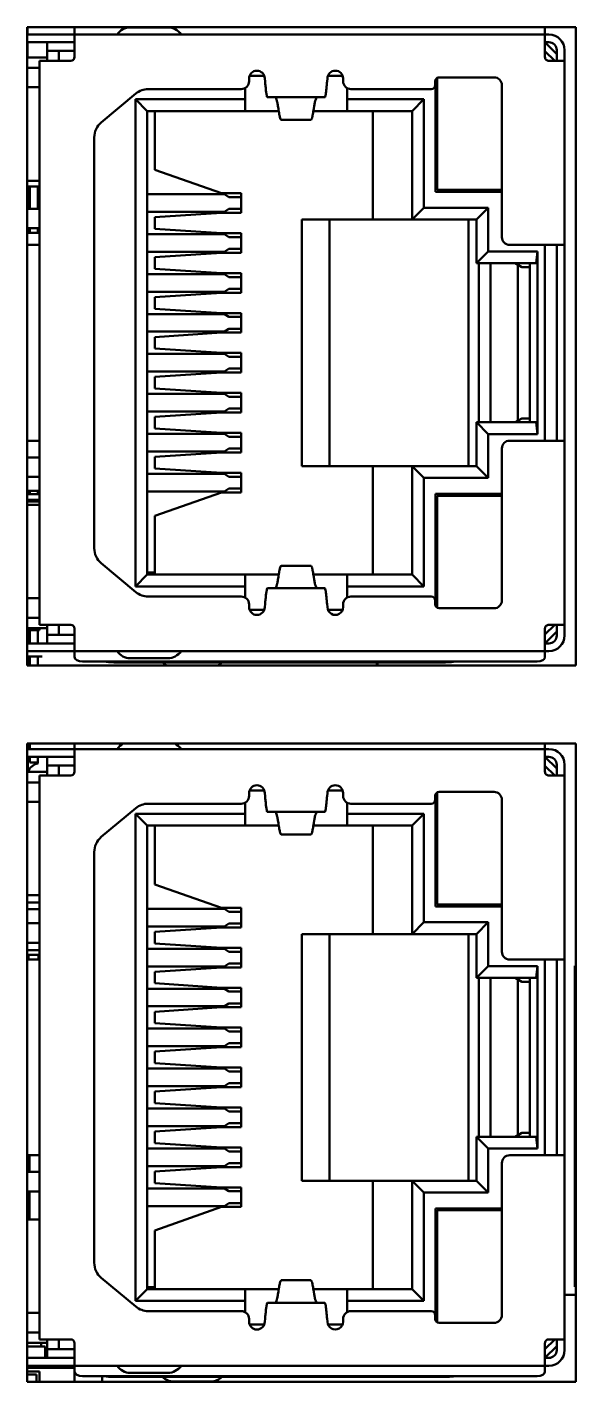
# Model space of a CAD drawing. Header units: millimetres. Extents: x 3412 to 5643, y 891 to 1933.
# Drawn here: x 3686.94 to 3700.94, y 1460.47 to 1495.07 of the extents above; entities that cross this region are included whole.
import ezdxf

# ---------------------------------------------------------------- set-up
doc = ezdxf.new("R2010")
doc.units = ezdxf.units.MM
doc.header["$LTSCALE"] = 1.8
doc.layers.add('외형선(ISO)', color=7, linetype='Continuous', lineweight=50)

msp = doc.modelspace()

# ---------------------------------------------------------------- linework, layer by layer
at = {"layer": '외형선(ISO)'}
for p, q in [((3686.937, 1495.07), (3700.937, 1495.07)), ((3686.937, 1478.77), (3686.937, 1495.07)), ((3686.949, 1494.882), (3686.949, 1495.07)), ((3700.937, 1495.07), (3700.937, 1478.77)), ((3686.937, 1494.882), (3687.849, 1494.882)), ((3688.149, 1494.882), (3687.849, 1494.882)), ((3688.149, 1495.03), (3688.149, 1494.918)), ((3688.149, 1494.918), (3688.149, 1494.882)), ((3688.149, 1494.482), (3688.149, 1494.882)), ((3688.149, 1494.882), (3700.149, 1494.882)), ((3689.568, 1495.062), (3690.528, 1495.062)), ((3700.149, 1494.918), (3700.149, 1495.03)), ((3700.149, 1494.882), (3700.149, 1494.918)), ((3700.249, 1494.882), (3700.149, 1494.882)), ((3700.149, 1494.882), (3700.149, 1494.482)), ((3687.449, 1494.682), (3686.937, 1494.682)), ((3686.949, 1494.297), (3686.949, 1494.682)), ((3687.449, 1494.682), (3687.449, 1494.462)), ((3687.449, 1494.682), (3688.149, 1494.682)), ((3687.749, 1494.462), (3687.449, 1494.462)), ((3687.449, 1494.207), (3687.449, 1494.462)), ((3687.749, 1494.462), (3688.149, 1494.462)), ((3687.749, 1494.462), (3687.749, 1494.207)), ((3688.149, 1494.307), (3688.149, 1494.482)), ((3700.149, 1494.682), (3700.249, 1494.682)), ((3700.449, 1494.382), (3700.149, 1494.682)), ((3700.149, 1494.307), (3700.149, 1494.482)), ((3700.149, 1494.457), (3700.399, 1494.207)), ((3700.449, 1494.482), (3700.449, 1494.307)), ((3700.649, 1494.307), (3700.649, 1494.482)), ((3686.937, 1494.297), (3687.449, 1494.297)), ((3686.937, 1494.032), (3687.249, 1494.032)), ((3687.649, 1494.207), (3687.249, 1494.207)), ((3687.249, 1479.807), (3687.249, 1494.207)), ((3687.649, 1494.207), (3688.049, 1494.207)), ((3700.649, 1494.207), (3700.249, 1494.207)), ((3700.449, 1494.307), (3700.449, 1494.207)), ((3700.649, 1494.207), (3700.649, 1494.307)), ((3700.649, 1494.207), (3700.649, 1489.507)), ((3692.599, 1493.687), (3692.599, 1493.757)), ((3692.986, 1493.827), (3692.611, 1493.827)), ((3693.008, 1493.677), (3692.999, 1493.757)), ((3694.599, 1493.757), (3694.589, 1493.677)), ((3694.986, 1493.827), (3694.611, 1493.827)), ((3694.999, 1493.757), (3694.999, 1493.687)), ((3697.349, 1493.687), (3697.349, 1493.587)), ((3697.359, 1490.862), (3697.359, 1493.73)), ((3697.402, 1493.775), (3697.402, 1490.912)), ((3698.849, 1493.787), (3697.449, 1493.787)), ((3686.937, 1493.532), (3687.249, 1493.532)), ((3689.71, 1493.371), (3688.829, 1492.637)), ((3690.03, 1493.487), (3692.399, 1493.487)), ((3692.499, 1493.514), (3692.499, 1493.227)), ((3695.099, 1493.227), (3695.099, 1493.514)), ((3695.199, 1493.487), (3697.249, 1493.487)), ((3699.049, 1493.587), (3699.049, 1489.707)), ((3689.699, 1480.787), (3689.699, 1493.227)), ((3692.499, 1493.227), (3689.699, 1493.227)), ((3689.999, 1492.927), (3689.699, 1493.227)), ((3692.499, 1492.927), (3692.499, 1493.227)), ((3694.531, 1493.277), (3693.066, 1493.277)), ((3693.348, 1492.986), (3693.336, 1493.063)), ((3694.262, 1493.063), (3694.25, 1492.986)), ((3697.059, 1493.227), (3695.099, 1493.227)), ((3695.099, 1493.227), (3695.099, 1492.927)), ((3697.059, 1493.227), (3696.759, 1492.927)), ((3697.059, 1493.227), (3697.059, 1490.457)), ((3689.999, 1492.927), (3692.499, 1492.927)), ((3689.999, 1492.927), (3689.999, 1481.087)), ((3690.199, 1492.927), (3690.199, 1491.427)), ((3692.499, 1492.927), (3693.357, 1492.927)), ((3693.422, 1492.7), (3694.175, 1492.7)), ((3694.241, 1492.927), (3695.099, 1492.927)), ((3695.099, 1492.927), (3696.759, 1492.927)), ((3695.759, 1492.927), (3695.759, 1490.157)), ((3696.759, 1490.157), (3696.759, 1492.927)), ((3688.649, 1481.761), (3688.649, 1492.253)), ((3691.899, 1490.827), (3690.199, 1491.427)), ((3686.937, 1491.147), (3687.249, 1491.147)), ((3686.968, 1491.145), (3686.937, 1491.145)), ((3686.968, 1490.995), (3686.937, 1490.995)), ((3686.959, 1491.147), (3686.959, 1491.145)), ((3686.959, 1490.995), (3686.959, 1490.432)), ((3687.097, 1491.145), (3686.968, 1491.145)), ((3686.968, 1490.995), (3687.097, 1490.995)), ((3687.009, 1491.147), (3687.009, 1491.145)), ((3687.009, 1490.995), (3687.009, 1490.432)), ((3687.175, 1491.145), (3687.097, 1491.145)), ((3687.097, 1490.995), (3687.175, 1490.995)), ((3687.249, 1491.145), (3687.175, 1491.145)), ((3687.175, 1490.995), (3687.249, 1490.995)), ((3687.209, 1491.145), (3687.209, 1491.147)), ((3687.209, 1490.432), (3687.209, 1490.995)), ((3686.959, 1490.745), (3686.937, 1490.745)), ((3686.937, 1490.595), (3686.959, 1490.595)), ((3691.905, 1490.802), (3689.999, 1490.802)), ((3692.399, 1490.827), (3691.899, 1490.827)), ((3691.943, 1490.802), (3691.905, 1490.802)), ((3691.976, 1490.802), (3691.943, 1490.802)), ((3691.976, 1490.802), (3692.082, 1490.727)), ((3692.082, 1490.727), (3692.399, 1490.727)), ((3692.399, 1490.327), (3692.399, 1490.827)), ((3697.359, 1490.862), (3699.049, 1490.862)), ((3697.402, 1490.912), (3699.049, 1490.912)), ((3697.759, 1490.862), (3697.759, 1490.912)), ((3698.859, 1490.912), (3698.859, 1490.862)), ((3687.249, 1490.432), (3686.937, 1490.432)), ((3689.999, 1490.352), (3691.905, 1490.352)), ((3690.199, 1490.215), (3691.899, 1490.327)), ((3692.399, 1490.327), (3691.899, 1490.327)), ((3691.905, 1490.352), (3691.943, 1490.352)), ((3691.943, 1490.352), (3691.976, 1490.352)), ((3692.082, 1490.427), (3691.976, 1490.352)), ((3692.399, 1490.427), (3692.082, 1490.427)), ((3696.759, 1490.157), (3697.059, 1490.457)), ((3697.059, 1490.457), (3698.699, 1490.457)), ((3698.399, 1490.157), (3698.699, 1490.457)), ((3698.699, 1489.337), (3698.699, 1490.457)), ((3686.937, 1489.932), (3687.249, 1489.932)), ((3686.959, 1489.932), (3686.959, 1489.819)), ((3687.009, 1489.932), (3687.009, 1489.819)), ((3687.209, 1489.819), (3687.209, 1489.932)), ((3690.199, 1489.919), (3690.199, 1490.215)), ((3691.899, 1489.807), (3690.199, 1489.919)), ((3695.759, 1490.157), (3693.949, 1490.157)), ((3693.949, 1483.857), (3693.949, 1490.157)), ((3694.649, 1483.857), (3694.649, 1490.157)), ((3696.759, 1490.157), (3695.759, 1490.157)), ((3698.399, 1490.157), (3696.759, 1490.157)), ((3698.199, 1490.157), (3698.199, 1483.857)), ((3698.399, 1490.157), (3698.399, 1489.037)), ((3686.937, 1489.819), (3687.249, 1489.819)), ((3691.905, 1489.782), (3689.999, 1489.782)), ((3691.899, 1489.807), (3692.399, 1489.807)), ((3691.943, 1489.782), (3691.905, 1489.782)), ((3691.976, 1489.782), (3691.943, 1489.782)), ((3691.976, 1489.782), (3692.082, 1489.707)), ((3692.399, 1489.707), (3692.082, 1489.707)), ((3692.399, 1489.307), (3692.399, 1489.807)), ((3687.249, 1489.507), (3686.937, 1489.507)), ((3689.999, 1489.332), (3691.905, 1489.332)), ((3690.199, 1489.195), (3691.899, 1489.307)), ((3690.199, 1488.899), (3690.199, 1489.195)), ((3692.399, 1489.307), (3691.899, 1489.307)), ((3691.905, 1489.332), (3691.943, 1489.332)), ((3691.943, 1489.332), (3691.976, 1489.332)), ((3692.082, 1489.407), (3691.976, 1489.332)), ((3692.082, 1489.407), (3692.399, 1489.407)), ((3698.699, 1489.337), (3698.399, 1489.037)), ((3699.959, 1489.337), (3698.699, 1489.337)), ((3699.249, 1489.507), (3700.249, 1489.507)), ((3699.959, 1489.337), (3699.922, 1489.037)), ((3699.959, 1489.337), (3699.959, 1484.677)), ((3700.149, 1484.507), (3700.149, 1489.507)), ((3700.249, 1489.507), (3700.649, 1489.507)), ((3700.449, 1489.507), (3700.449, 1489.506)), ((3700.449, 1489.506), (3700.449, 1484.508)), ((3700.649, 1489.307), (3700.649, 1489.507)), ((3700.649, 1484.707), (3700.649, 1489.307)), ((3691.899, 1488.787), (3690.199, 1488.899)), ((3698.399, 1489.037), (3699.922, 1489.037)), ((3698.459, 1489.037), (3698.459, 1484.977)), ((3698.759, 1484.977), (3698.759, 1489.037)), ((3699.559, 1488.937), (3699.384, 1489.037)), ((3699.459, 1488.994), (3699.459, 1485.02)), ((3699.559, 1488.937), (3699.759, 1488.937)), ((3699.759, 1484.977), (3699.759, 1489.037)), ((3691.905, 1488.762), (3689.999, 1488.762)), ((3691.899, 1488.787), (3692.399, 1488.787)), ((3691.943, 1488.762), (3691.905, 1488.762)), ((3691.976, 1488.762), (3691.943, 1488.762)), ((3691.976, 1488.762), (3692.082, 1488.687)), ((3692.399, 1488.687), (3692.082, 1488.687)), ((3692.399, 1488.287), (3692.399, 1488.787)), ((3689.999, 1488.312), (3691.905, 1488.312)), ((3690.199, 1488.175), (3691.899, 1488.287)), ((3690.199, 1487.879), (3690.199, 1488.175)), ((3692.399, 1488.287), (3691.899, 1488.287)), ((3691.905, 1488.312), (3691.943, 1488.312)), ((3691.943, 1488.312), (3691.976, 1488.312)), ((3692.082, 1488.387), (3691.976, 1488.312)), ((3692.399, 1488.387), (3692.082, 1488.387)), ((3691.899, 1487.767), (3690.199, 1487.879)), ((3691.905, 1487.742), (3689.999, 1487.742)), ((3691.899, 1487.767), (3692.399, 1487.767)), ((3691.943, 1487.742), (3691.905, 1487.742)), ((3691.976, 1487.742), (3691.943, 1487.742)), ((3691.976, 1487.742), (3692.082, 1487.667)), ((3692.399, 1487.667), (3692.082, 1487.667)), ((3692.399, 1487.267), (3692.399, 1487.767)), ((3689.999, 1487.292), (3691.905, 1487.292)), ((3690.199, 1487.155), (3691.899, 1487.267)), ((3690.199, 1486.859), (3690.199, 1487.155)), ((3692.399, 1487.267), (3691.899, 1487.267)), ((3691.905, 1487.292), (3691.943, 1487.292)), ((3691.943, 1487.292), (3691.976, 1487.292)), ((3692.082, 1487.367), (3691.976, 1487.292)), ((3692.399, 1487.367), (3692.082, 1487.367)), ((3691.899, 1486.747), (3690.199, 1486.859)), ((3691.905, 1486.722), (3689.999, 1486.722)), ((3691.899, 1486.747), (3692.399, 1486.747)), ((3691.943, 1486.722), (3691.905, 1486.722)), ((3691.976, 1486.722), (3691.943, 1486.722)), ((3691.976, 1486.722), (3692.082, 1486.647)), ((3692.399, 1486.647), (3692.082, 1486.647)), ((3692.399, 1486.247), (3692.399, 1486.747)), ((3689.999, 1486.272), (3691.905, 1486.272)), ((3690.199, 1486.135), (3691.899, 1486.247)), ((3690.199, 1485.839), (3690.199, 1486.135)), ((3692.399, 1486.247), (3691.899, 1486.247)), ((3691.905, 1486.272), (3691.943, 1486.272)), ((3691.943, 1486.272), (3691.976, 1486.272)), ((3692.082, 1486.347), (3691.976, 1486.272)), ((3692.399, 1486.347), (3692.082, 1486.347)), ((3691.899, 1485.727), (3690.199, 1485.839)), ((3691.899, 1485.727), (3692.399, 1485.727)), ((3692.399, 1485.227), (3692.399, 1485.727)), ((3691.905, 1485.702), (3689.999, 1485.702)), ((3691.943, 1485.702), (3691.905, 1485.702)), ((3691.976, 1485.702), (3691.943, 1485.702)), ((3691.976, 1485.702), (3692.082, 1485.627)), ((3692.399, 1485.627), (3692.082, 1485.627)), ((3689.999, 1485.252), (3691.905, 1485.252)), ((3690.199, 1485.115), (3691.899, 1485.227)), ((3690.199, 1484.819), (3690.199, 1485.115)), ((3692.399, 1485.227), (3691.899, 1485.227)), ((3691.905, 1485.252), (3691.943, 1485.252)), ((3691.943, 1485.252), (3691.976, 1485.252)), ((3692.082, 1485.327), (3691.976, 1485.252)), ((3692.399, 1485.327), (3692.082, 1485.327)), ((3699.384, 1484.977), (3699.559, 1485.077)), ((3699.759, 1485.077), (3699.559, 1485.077)), ((3691.899, 1484.707), (3690.199, 1484.819)), ((3691.899, 1484.707), (3692.399, 1484.707)), ((3692.399, 1484.207), (3692.399, 1484.707)), ((3698.399, 1484.977), (3698.699, 1484.677)), ((3699.922, 1484.977), (3698.399, 1484.977)), ((3698.399, 1484.977), (3698.399, 1483.857)), ((3699.922, 1484.977), (3699.959, 1484.677)), ((3700.649, 1484.507), (3700.649, 1484.707)), ((3686.937, 1484.507), (3687.249, 1484.507)), ((3691.905, 1484.682), (3689.999, 1484.682)), ((3691.943, 1484.682), (3691.905, 1484.682)), ((3691.976, 1484.682), (3691.943, 1484.682)), ((3691.976, 1484.682), (3692.082, 1484.607)), ((3692.399, 1484.607), (3692.082, 1484.607)), ((3698.699, 1484.677), (3699.959, 1484.677)), ((3698.699, 1483.557), (3698.699, 1484.677)), ((3700.249, 1484.507), (3699.249, 1484.507)), ((3700.649, 1484.507), (3700.249, 1484.507)), ((3700.449, 1484.508), (3700.449, 1484.507)), ((3700.649, 1484.507), (3700.649, 1479.807)), ((3686.937, 1484.082), (3687.249, 1484.082)), ((3689.999, 1484.232), (3691.905, 1484.232)), ((3690.199, 1484.095), (3691.899, 1484.207)), ((3690.199, 1483.799), (3690.199, 1484.095)), ((3692.399, 1484.207), (3691.899, 1484.207)), ((3691.905, 1484.232), (3691.943, 1484.232)), ((3691.943, 1484.232), (3691.976, 1484.232)), ((3692.082, 1484.307), (3691.976, 1484.232)), ((3692.399, 1484.307), (3692.082, 1484.307)), ((3699.049, 1484.307), (3699.049, 1480.427)), ((3691.905, 1483.662), (3689.999, 1483.662)), ((3691.899, 1483.687), (3690.199, 1483.799)), ((3691.899, 1483.687), (3692.399, 1483.687)), ((3691.943, 1483.662), (3691.905, 1483.662)), ((3691.976, 1483.662), (3691.943, 1483.662)), ((3691.976, 1483.662), (3692.082, 1483.587)), ((3692.399, 1483.187), (3692.399, 1483.687)), ((3693.949, 1483.857), (3695.759, 1483.857)), ((3695.759, 1483.857), (3696.759, 1483.857)), ((3695.759, 1483.857), (3695.759, 1481.087)), ((3696.759, 1483.857), (3698.399, 1483.857)), ((3697.059, 1483.557), (3696.759, 1483.857)), ((3696.759, 1481.087), (3696.759, 1483.857)), ((3698.699, 1483.557), (3698.399, 1483.857)), ((3687.249, 1483.582), (3686.937, 1483.582)), ((3692.399, 1483.587), (3692.082, 1483.587)), ((3698.699, 1483.557), (3697.059, 1483.557)), ((3697.059, 1483.557), (3697.059, 1480.787)), ((3686.937, 1483.223), (3687.249, 1483.223)), ((3686.968, 1483.145), (3686.937, 1483.145)), ((3686.968, 1482.995), (3686.937, 1482.995)), ((3686.937, 1482.957), (3687.249, 1482.957)), ((3686.959, 1483.223), (3686.959, 1483.145)), ((3686.959, 1482.995), (3686.959, 1482.957)), ((3687.097, 1483.145), (3686.968, 1483.145)), ((3686.968, 1482.995), (3687.097, 1482.995)), ((3687.009, 1483.223), (3687.009, 1483.145)), ((3687.009, 1482.995), (3687.009, 1482.957)), ((3687.175, 1483.145), (3687.097, 1483.145)), ((3687.097, 1482.995), (3687.175, 1482.995)), ((3687.249, 1483.145), (3687.175, 1483.145)), ((3687.175, 1482.995), (3687.249, 1482.995)), ((3687.209, 1483.145), (3687.209, 1483.223)), ((3687.209, 1482.957), (3687.209, 1482.995)), ((3689.999, 1483.212), (3691.905, 1483.212)), ((3690.199, 1482.587), (3691.899, 1483.187)), ((3691.899, 1483.187), (3692.399, 1483.187)), ((3691.905, 1483.212), (3691.943, 1483.212)), ((3691.943, 1483.212), (3691.976, 1483.212)), ((3692.082, 1483.287), (3691.976, 1483.212)), ((3692.399, 1483.287), (3692.082, 1483.287)), ((3697.359, 1480.283), (3697.359, 1483.152)), ((3699.049, 1483.152), (3697.359, 1483.152)), ((3699.049, 1483.102), (3697.402, 1483.102)), ((3697.402, 1480.239), (3697.402, 1483.102)), ((3697.759, 1483.102), (3697.759, 1483.152)), ((3698.859, 1483.152), (3698.859, 1483.102)), ((3686.937, 1482.867), (3687.249, 1482.867)), ((3690.199, 1482.587), (3690.199, 1481.087)), ((3688.829, 1481.377), (3689.71, 1480.643)), ((3693.422, 1481.314), (3694.175, 1481.314)), ((3689.699, 1480.787), (3689.999, 1481.087)), ((3690.199, 1481.142), (3689.999, 1481.142)), ((3689.999, 1481.087), (3692.499, 1481.087)), ((3692.499, 1480.787), (3692.499, 1481.087)), ((3693.357, 1481.087), (3692.499, 1481.087)), ((3693.336, 1480.951), (3693.348, 1481.028)), ((3695.099, 1481.087), (3694.241, 1481.087)), ((3694.25, 1481.028), (3694.262, 1480.951)), ((3695.099, 1481.087), (3695.099, 1480.787)), ((3695.099, 1481.087), (3696.759, 1481.087)), ((3697.059, 1480.787), (3696.759, 1481.087)), ((3692.499, 1480.787), (3689.699, 1480.787)), ((3692.499, 1480.787), (3692.499, 1480.5)), ((3693.066, 1480.737), (3694.531, 1480.737)), ((3697.059, 1480.787), (3695.099, 1480.787)), ((3695.099, 1480.5), (3695.099, 1480.787)), ((3686.937, 1480.482), (3687.249, 1480.482)), ((3692.399, 1480.527), (3690.03, 1480.527)), ((3692.599, 1480.257), (3692.599, 1480.327)), ((3692.999, 1480.257), (3693.008, 1480.337)), ((3694.589, 1480.337), (3694.599, 1480.257)), ((3694.999, 1480.327), (3694.999, 1480.257)), ((3697.249, 1480.527), (3695.199, 1480.527)), ((3697.349, 1480.427), (3697.349, 1480.327)), ((3697.449, 1480.227), (3698.849, 1480.227)), ((3686.937, 1479.982), (3687.249, 1479.982)), ((3692.611, 1480.187), (3692.986, 1480.187)), ((3694.611, 1480.187), (3694.986, 1480.187)), ((3686.937, 1479.717), (3687.449, 1479.717)), ((3686.937, 1479.671), (3687.249, 1479.671)), ((3686.959, 1479.545), (3686.937, 1479.545)), ((3686.959, 1479.671), (3686.959, 1479.332)), ((3687.009, 1479.671), (3687.009, 1479.332)), ((3687.209, 1479.332), (3687.209, 1479.671)), ((3687.249, 1479.807), (3687.649, 1479.807)), ((3687.249, 1479.717), (3687.249, 1479.671)), ((3687.449, 1479.552), (3687.449, 1479.807)), ((3687.449, 1479.552), (3687.449, 1479.332)), ((3687.449, 1479.552), (3687.749, 1479.552)), ((3688.049, 1479.807), (3687.649, 1479.807)), ((3687.749, 1479.807), (3687.749, 1479.552)), ((3688.149, 1479.552), (3687.749, 1479.552)), ((3688.149, 1479.532), (3688.149, 1479.707)), ((3688.149, 1479.132), (3688.149, 1479.532)), ((3700.399, 1479.807), (3700.149, 1479.557)), ((3700.149, 1479.532), (3700.149, 1479.707)), ((3700.149, 1479.332), (3700.449, 1479.632)), ((3700.149, 1479.532), (3700.149, 1479.132)), ((3700.249, 1479.807), (3700.649, 1479.807)), ((3700.449, 1479.807), (3700.449, 1479.707)), ((3700.449, 1479.707), (3700.449, 1479.532)), ((3700.649, 1479.707), (3700.649, 1479.807)), ((3700.649, 1479.532), (3700.649, 1479.707)), ((3686.937, 1479.395), (3686.959, 1479.395)), ((3686.937, 1479.332), (3687.449, 1479.332)), ((3688.149, 1479.332), (3687.449, 1479.332)), ((3700.249, 1479.332), (3700.149, 1479.332)), ((3687.849, 1479.132), (3686.937, 1479.132)), ((3686.968, 1478.995), (3686.937, 1478.995)), ((3686.959, 1478.995), (3686.959, 1478.77)), ((3686.968, 1478.995), (3687.097, 1478.995)), ((3687.009, 1478.995), (3687.009, 1478.77)), ((3687.097, 1478.995), (3687.175, 1478.995)), ((3687.175, 1478.995), (3687.324, 1478.995)), ((3687.209, 1478.77), (3687.209, 1478.995)), ((3687.849, 1479.132), (3688.149, 1479.132)), ((3688.149, 1479.132), (3688.149, 1479.096)), ((3700.149, 1479.132), (3688.149, 1479.132)), ((3688.149, 1479.096), (3688.149, 1478.984)), ((3699.949, 1478.869), (3688.349, 1478.869)), ((3689.149, 1478.846), (3697.608, 1478.846)), ((3690.528, 1478.952), (3689.568, 1478.952)), ((3695.859, 1478.846), (3695.859, 1478.77)), ((3695.879, 1478.77), (3695.879, 1478.846)), ((3697.811, 1478.86), (3697.865, 1478.869)), ((3700.149, 1479.132), (3700.249, 1479.132)), ((3700.149, 1479.096), (3700.149, 1479.132)), ((3700.149, 1478.984), (3700.149, 1479.096)), ((3700.937, 1478.77), (3686.937, 1478.77)), ((3686.937, 1476.77), (3700.937, 1476.77)), ((3686.937, 1460.47), (3686.937, 1476.77)), ((3686.959, 1476.77), (3686.959, 1476.632)), ((3687.009, 1476.632), (3687.009, 1476.77)), ((3688.149, 1476.77), (3688.149, 1476.668)), ((3700.149, 1476.668), (3700.149, 1476.77)), ((3700.937, 1476.77), (3700.937, 1460.47)), ((3686.937, 1476.72), (3686.959, 1476.72)), ((3686.937, 1476.632), (3687.849, 1476.632)), ((3687.449, 1476.432), (3686.937, 1476.432)), ((3686.959, 1476.432), (3686.959, 1476.062)), ((3687.009, 1476.432), (3687.009, 1476.29)), ((3687.209, 1476.263), (3687.209, 1476.432)), ((3687.449, 1476.432), (3687.449, 1476.212)), ((3687.449, 1476.432), (3688.149, 1476.432)), ((3688.149, 1476.632), (3687.849, 1476.632)), ((3688.149, 1476.668), (3688.149, 1476.632)), ((3688.149, 1476.232), (3688.149, 1476.632)), ((3688.149, 1476.632), (3700.149, 1476.632)), ((3700.149, 1476.632), (3700.149, 1476.668)), ((3700.249, 1476.632), (3700.149, 1476.632)), ((3700.149, 1476.632), (3700.149, 1476.232)), ((3700.149, 1476.432), (3700.249, 1476.432)), ((3700.449, 1476.132), (3700.149, 1476.432)), ((3686.937, 1476.047), (3687.449, 1476.047)), ((3687.009, 1476.29), (3687.209, 1476.29)), ((3687.209, 1476.047), (3687.209, 1476.052)), ((3687.749, 1476.212), (3687.449, 1476.212)), ((3687.449, 1475.957), (3687.449, 1476.212)), ((3687.749, 1476.212), (3688.149, 1476.212)), ((3687.749, 1476.212), (3687.749, 1475.957)), ((3688.149, 1476.057), (3688.149, 1476.232)), ((3700.149, 1476.057), (3700.149, 1476.232)), ((3700.149, 1476.207), (3700.399, 1475.957)), ((3700.449, 1476.232), (3700.449, 1476.057)), ((3700.449, 1476.057), (3700.449, 1475.957)), ((3700.649, 1476.057), (3700.649, 1476.232)), ((3700.649, 1475.957), (3700.649, 1476.057)), ((3686.937, 1475.782), (3687.249, 1475.782)), ((3687.649, 1475.957), (3687.249, 1475.957)), ((3687.249, 1461.557), (3687.249, 1475.957)), ((3687.649, 1475.957), (3688.049, 1475.957)), ((3700.649, 1475.957), (3700.249, 1475.957)), ((3700.649, 1475.957), (3700.649, 1471.257)), ((3692.599, 1475.437), (3692.599, 1475.507)), ((3692.986, 1475.577), (3692.611, 1475.577)), ((3693.008, 1475.427), (3692.999, 1475.507)), ((3694.599, 1475.507), (3694.589, 1475.427)), ((3694.986, 1475.577), (3694.611, 1475.577)), ((3694.999, 1475.507), (3694.999, 1475.437)), ((3697.349, 1475.437), (3697.349, 1475.337)), ((3697.359, 1472.612), (3697.359, 1475.481)), ((3697.402, 1475.525), (3697.402, 1472.662)), ((3698.849, 1475.537), (3697.449, 1475.537)), ((3686.937, 1475.282), (3687.249, 1475.282)), ((3689.71, 1475.121), (3688.829, 1474.387)), ((3690.03, 1475.237), (3692.399, 1475.237)), ((3692.499, 1475.264), (3692.499, 1474.977)), ((3694.531, 1475.027), (3693.066, 1475.027)), ((3695.099, 1474.977), (3695.099, 1475.264)), ((3695.199, 1475.237), (3697.249, 1475.237)), ((3699.049, 1475.337), (3699.049, 1471.457)), ((3689.699, 1462.537), (3689.699, 1474.977)), ((3692.499, 1474.977), (3689.699, 1474.977)), ((3689.999, 1474.677), (3689.699, 1474.977)), ((3689.999, 1474.677), (3692.499, 1474.677)), ((3689.999, 1474.677), (3689.999, 1462.837)), ((3690.199, 1474.677), (3690.199, 1473.177)), ((3692.499, 1474.677), (3692.499, 1474.977)), ((3692.499, 1474.677), (3693.357, 1474.677)), ((3693.348, 1474.736), (3693.336, 1474.813)), ((3694.241, 1474.677), (3695.099, 1474.677)), ((3694.262, 1474.813), (3694.25, 1474.736)), ((3697.059, 1474.977), (3695.099, 1474.977)), ((3695.099, 1474.977), (3695.099, 1474.677)), ((3695.099, 1474.677), (3696.759, 1474.677)), ((3695.759, 1474.677), (3695.759, 1471.907)), ((3697.059, 1474.977), (3696.759, 1474.677)), ((3696.759, 1471.907), (3696.759, 1474.677)), ((3697.059, 1474.977), (3697.059, 1472.207)), ((3693.422, 1474.45), (3694.175, 1474.45)), ((3688.649, 1463.511), (3688.649, 1474.003)), ((3691.899, 1472.577), (3690.199, 1473.177)), ((3686.937, 1472.897), (3687.249, 1472.897)), ((3686.937, 1472.716), (3687.249, 1472.716)), ((3692.399, 1472.577), (3691.899, 1472.577)), ((3692.399, 1472.077), (3692.399, 1472.577)), ((3697.359, 1472.612), (3699.049, 1472.612)), ((3697.402, 1472.662), (3699.049, 1472.662)), ((3697.759, 1472.612), (3697.759, 1472.662)), ((3698.859, 1472.662), (3698.859, 1472.612)), ((3686.937, 1472.547), (3687.249, 1472.547)), ((3691.905, 1472.552), (3689.999, 1472.552)), ((3691.943, 1472.552), (3691.905, 1472.552)), ((3691.976, 1472.552), (3691.943, 1472.552)), ((3691.976, 1472.552), (3692.082, 1472.477)), ((3692.082, 1472.477), (3692.399, 1472.477)), ((3687.249, 1472.182), (3686.937, 1472.182)), ((3689.999, 1472.102), (3691.905, 1472.102)), ((3690.199, 1471.965), (3691.899, 1472.077)), ((3690.199, 1471.669), (3690.199, 1471.965)), ((3692.399, 1472.077), (3691.899, 1472.077)), ((3691.905, 1472.102), (3691.943, 1472.102)), ((3691.943, 1472.102), (3691.976, 1472.102)), ((3692.082, 1472.177), (3691.976, 1472.102)), ((3692.399, 1472.177), (3692.082, 1472.177)), ((3695.759, 1471.907), (3693.949, 1471.907)), ((3693.949, 1465.607), (3693.949, 1471.907)), ((3694.649, 1465.607), (3694.649, 1471.907)), ((3696.759, 1471.907), (3695.759, 1471.907)), ((3696.759, 1471.907), (3697.059, 1472.207)), ((3698.399, 1471.907), (3696.759, 1471.907)), ((3697.059, 1472.207), (3698.699, 1472.207)), ((3698.199, 1471.907), (3698.199, 1465.607)), ((3698.399, 1471.907), (3698.699, 1472.207)), ((3698.399, 1471.907), (3698.399, 1470.787)), ((3698.699, 1471.087), (3698.699, 1472.207)), ((3686.937, 1471.682), (3687.249, 1471.682)), ((3691.899, 1471.557), (3690.199, 1471.669)), ((3691.899, 1471.557), (3692.399, 1471.557)), ((3692.399, 1471.057), (3692.399, 1471.557)), ((3686.937, 1471.493), (3687.249, 1471.493)), ((3686.937, 1471.405), (3686.969, 1471.373)), ((3687.249, 1471.257), (3686.937, 1471.257)), ((3686.969, 1471.373), (3686.969, 1471.257)), ((3687.229, 1471.373), (3686.969, 1471.373)), ((3687.249, 1471.393), (3687.229, 1471.373)), ((3687.229, 1471.257), (3687.229, 1471.373)), ((3691.905, 1471.532), (3689.999, 1471.532)), ((3691.943, 1471.532), (3691.905, 1471.532)), ((3691.976, 1471.532), (3691.943, 1471.532)), ((3691.976, 1471.532), (3692.082, 1471.457)), ((3692.399, 1471.457), (3692.082, 1471.457)), ((3699.249, 1471.257), (3700.249, 1471.257)), ((3700.149, 1466.257), (3700.149, 1471.257)), ((3700.249, 1471.257), (3700.649, 1471.257)), ((3700.449, 1471.257), (3700.449, 1471.256)), ((3700.449, 1471.256), (3700.449, 1466.258)), ((3700.649, 1471.057), (3700.649, 1471.257)), ((3689.999, 1471.082), (3691.905, 1471.082)), ((3690.199, 1470.945), (3691.899, 1471.057)), ((3690.199, 1470.649), (3690.199, 1470.945)), ((3692.399, 1471.057), (3691.899, 1471.057)), ((3691.905, 1471.082), (3691.943, 1471.082)), ((3691.943, 1471.082), (3691.976, 1471.082)), ((3692.082, 1471.157), (3691.976, 1471.082)), ((3692.082, 1471.157), (3692.399, 1471.157)), ((3698.699, 1471.087), (3698.399, 1470.787)), ((3699.959, 1471.087), (3698.699, 1471.087)), ((3699.959, 1471.087), (3699.922, 1470.787)), ((3699.959, 1471.087), (3699.959, 1466.427)), ((3700.649, 1466.457), (3700.649, 1471.057)), ((3700.912, 1471.095), (3700.912, 1464.25)), ((3700.937, 1471.095), (3700.912, 1471.095)), ((3691.905, 1470.512), (3689.999, 1470.512)), ((3691.899, 1470.537), (3690.199, 1470.649)), ((3691.899, 1470.537), (3692.399, 1470.537)), ((3691.943, 1470.512), (3691.905, 1470.512)), ((3691.976, 1470.512), (3691.943, 1470.512)), ((3691.976, 1470.512), (3692.082, 1470.437)), ((3692.399, 1470.037), (3692.399, 1470.537)), ((3698.399, 1470.787), (3699.922, 1470.787)), ((3698.459, 1470.787), (3698.459, 1466.727)), ((3698.759, 1466.727), (3698.759, 1470.787)), ((3699.559, 1470.687), (3699.384, 1470.787)), ((3699.459, 1470.744), (3699.459, 1466.77)), ((3699.559, 1470.687), (3699.759, 1470.687)), ((3699.759, 1466.727), (3699.759, 1470.787)), ((3692.399, 1470.437), (3692.082, 1470.437)), ((3689.999, 1470.062), (3691.905, 1470.062)), ((3690.199, 1469.925), (3691.899, 1470.037)), ((3690.199, 1469.629), (3690.199, 1469.925)), ((3692.399, 1470.037), (3691.899, 1470.037)), ((3691.905, 1470.062), (3691.943, 1470.062)), ((3691.943, 1470.062), (3691.976, 1470.062)), ((3692.082, 1470.137), (3691.976, 1470.062)), ((3692.399, 1470.137), (3692.082, 1470.137)), ((3691.905, 1469.492), (3689.999, 1469.492)), ((3691.899, 1469.517), (3690.199, 1469.629)), ((3691.899, 1469.517), (3692.399, 1469.517)), ((3691.943, 1469.492), (3691.905, 1469.492)), ((3691.976, 1469.492), (3691.943, 1469.492)), ((3691.976, 1469.492), (3692.082, 1469.417)), ((3692.399, 1469.017), (3692.399, 1469.517)), ((3692.082, 1469.117), (3691.976, 1469.042)), ((3692.399, 1469.417), (3692.082, 1469.417)), ((3692.399, 1469.117), (3692.082, 1469.117)), ((3689.999, 1469.042), (3691.905, 1469.042)), ((3690.199, 1468.905), (3691.899, 1469.017)), ((3690.199, 1468.609), (3690.199, 1468.905)), ((3692.399, 1469.017), (3691.899, 1469.017)), ((3691.905, 1469.042), (3691.943, 1469.042)), ((3691.943, 1469.042), (3691.976, 1469.042)), ((3691.905, 1468.472), (3689.999, 1468.472)), ((3691.899, 1468.497), (3690.199, 1468.609)), ((3691.899, 1468.497), (3692.399, 1468.497)), ((3691.943, 1468.472), (3691.905, 1468.472)), ((3691.976, 1468.472), (3691.943, 1468.472)), ((3691.976, 1468.472), (3692.082, 1468.397)), ((3692.399, 1467.997), (3692.399, 1468.497)), ((3692.082, 1468.097), (3691.976, 1468.022)), ((3692.399, 1468.397), (3692.082, 1468.397)), ((3692.399, 1468.097), (3692.082, 1468.097)), ((3689.999, 1468.022), (3691.905, 1468.022)), ((3690.199, 1467.885), (3691.899, 1467.997)), ((3690.199, 1467.589), (3690.199, 1467.885)), ((3692.399, 1467.997), (3691.899, 1467.997)), ((3691.905, 1468.022), (3691.943, 1468.022)), ((3691.943, 1468.022), (3691.976, 1468.022)), ((3691.905, 1467.452), (3689.999, 1467.452)), ((3691.899, 1467.477), (3690.199, 1467.589)), ((3691.899, 1467.477), (3692.399, 1467.477)), ((3691.943, 1467.452), (3691.905, 1467.452)), ((3691.976, 1467.452), (3691.943, 1467.452)), ((3691.976, 1467.452), (3692.082, 1467.377)), ((3692.399, 1466.977), (3692.399, 1467.477)), ((3692.082, 1467.077), (3691.976, 1467.002)), ((3692.399, 1467.377), (3692.082, 1467.377)), ((3692.399, 1467.077), (3692.082, 1467.077)), ((3689.999, 1467.002), (3691.905, 1467.002)), ((3690.199, 1466.865), (3691.899, 1466.977)), ((3690.199, 1466.569), (3690.199, 1466.865)), ((3692.399, 1466.977), (3691.899, 1466.977)), ((3691.905, 1467.002), (3691.943, 1467.002)), ((3691.943, 1467.002), (3691.976, 1467.002)), ((3698.399, 1466.727), (3698.699, 1466.427)), ((3699.922, 1466.727), (3698.399, 1466.727)), ((3698.399, 1466.727), (3698.399, 1465.607)), ((3699.384, 1466.727), (3699.559, 1466.827)), ((3699.759, 1466.827), (3699.559, 1466.827)), ((3699.922, 1466.727), (3699.959, 1466.427)), ((3691.905, 1466.432), (3689.999, 1466.432)), ((3691.899, 1466.457), (3690.199, 1466.569)), ((3691.899, 1466.457), (3692.399, 1466.457)), ((3691.943, 1466.432), (3691.905, 1466.432)), ((3691.976, 1466.432), (3691.943, 1466.432)), ((3691.976, 1466.432), (3692.082, 1466.357)), ((3692.399, 1466.357), (3692.082, 1466.357)), ((3692.399, 1465.957), (3692.399, 1466.457)), ((3698.699, 1466.427), (3699.959, 1466.427)), ((3698.699, 1465.307), (3698.699, 1466.427)), ((3700.649, 1466.257), (3700.649, 1466.457)), ((3686.937, 1466.257), (3687.249, 1466.257)), ((3686.999, 1466.257), (3686.999, 1465.832)), ((3692.082, 1466.057), (3691.976, 1465.982)), ((3692.399, 1466.057), (3692.082, 1466.057)), ((3699.049, 1466.057), (3699.049, 1462.177)), ((3700.249, 1466.257), (3699.249, 1466.257)), ((3700.649, 1466.257), (3700.249, 1466.257)), ((3700.449, 1466.258), (3700.449, 1466.257)), ((3700.649, 1466.257), (3700.649, 1461.557)), ((3686.937, 1465.832), (3687.249, 1465.832)), ((3689.999, 1465.982), (3691.905, 1465.982)), ((3690.199, 1465.845), (3691.899, 1465.957)), ((3690.199, 1465.549), (3690.199, 1465.845)), ((3692.399, 1465.957), (3691.899, 1465.957)), ((3691.905, 1465.982), (3691.943, 1465.982)), ((3691.943, 1465.982), (3691.976, 1465.982)), ((3687.249, 1465.332), (3686.937, 1465.332)), ((3686.969, 1465.332), (3686.969, 1465.113)), ((3686.999, 1465.332), (3686.999, 1464.617)), ((3691.905, 1465.412), (3689.999, 1465.412)), ((3691.899, 1465.437), (3690.199, 1465.549)), ((3691.899, 1465.437), (3692.399, 1465.437)), ((3691.943, 1465.412), (3691.905, 1465.412)), ((3691.976, 1465.412), (3691.943, 1465.412)), ((3691.976, 1465.412), (3692.082, 1465.337)), ((3692.399, 1465.337), (3692.082, 1465.337)), ((3692.399, 1464.937), (3692.399, 1465.437)), ((3693.949, 1465.607), (3695.759, 1465.607)), ((3695.759, 1465.607), (3696.759, 1465.607)), ((3695.759, 1465.607), (3695.759, 1462.837)), ((3696.759, 1465.607), (3698.399, 1465.607)), ((3697.059, 1465.307), (3696.759, 1465.607)), ((3696.759, 1462.837), (3696.759, 1465.607)), ((3698.699, 1465.307), (3698.399, 1465.607)), ((3686.969, 1465.113), (3686.937, 1465.081)), ((3686.999, 1464.993), (3686.937, 1464.993)), ((3686.969, 1465.113), (3686.999, 1465.113)), ((3692.082, 1465.037), (3691.976, 1464.962)), ((3692.399, 1465.037), (3692.082, 1465.037)), ((3698.699, 1465.307), (3697.059, 1465.307)), ((3697.059, 1465.307), (3697.059, 1462.537)), ((3686.999, 1464.821), (3686.937, 1464.821)), ((3686.937, 1464.638), (3686.999, 1464.7)), ((3689.999, 1464.962), (3691.905, 1464.962)), ((3690.199, 1464.337), (3691.899, 1464.937)), ((3691.899, 1464.937), (3692.399, 1464.937)), ((3691.905, 1464.962), (3691.943, 1464.962)), ((3691.943, 1464.962), (3691.976, 1464.962)), ((3697.359, 1462.033), (3697.359, 1464.902)), ((3699.049, 1464.902), (3697.359, 1464.902)), ((3699.049, 1464.852), (3697.402, 1464.852)), ((3697.402, 1461.989), (3697.402, 1464.852)), ((3697.759, 1464.852), (3697.759, 1464.902)), ((3698.859, 1464.902), (3698.859, 1464.852)), ((3686.937, 1464.617), (3687.249, 1464.617)), ((3690.199, 1464.337), (3690.199, 1462.837)), ((3700.912, 1464.25), (3700.912, 1462.895)), ((3700.937, 1464.25), (3700.912, 1464.25)), ((3688.829, 1463.127), (3689.71, 1462.393)), ((3690.199, 1462.892), (3689.999, 1462.892)), ((3693.422, 1463.064), (3694.175, 1463.064)), ((3700.937, 1462.895), (3700.912, 1462.895)), ((3689.699, 1462.537), (3689.999, 1462.837)), ((3689.999, 1462.837), (3692.499, 1462.837)), ((3692.499, 1462.537), (3692.499, 1462.837)), ((3693.357, 1462.837), (3692.499, 1462.837)), ((3693.336, 1462.701), (3693.348, 1462.778)), ((3695.099, 1462.837), (3694.241, 1462.837)), ((3694.25, 1462.778), (3694.262, 1462.701)), ((3695.099, 1462.837), (3695.099, 1462.537)), ((3695.099, 1462.837), (3696.759, 1462.837)), ((3697.059, 1462.537), (3696.759, 1462.837)), ((3700.937, 1462.695), (3700.649, 1462.695)), ((3686.937, 1462.232), (3687.249, 1462.232)), ((3692.499, 1462.537), (3689.699, 1462.537)), ((3692.399, 1462.277), (3690.03, 1462.277)), ((3692.499, 1462.537), (3692.499, 1462.25)), ((3693.066, 1462.487), (3694.531, 1462.487)), ((3697.059, 1462.537), (3695.099, 1462.537)), ((3695.099, 1462.25), (3695.099, 1462.537)), ((3697.249, 1462.277), (3695.199, 1462.277)), ((3692.599, 1462.007), (3692.599, 1462.077)), ((3692.611, 1461.937), (3692.986, 1461.937)), ((3692.999, 1462.007), (3693.008, 1462.087)), ((3694.589, 1462.087), (3694.599, 1462.007)), ((3694.611, 1461.937), (3694.986, 1461.937)), ((3694.999, 1462.077), (3694.999, 1462.007)), ((3697.349, 1462.177), (3697.349, 1462.077)), ((3697.449, 1461.977), (3698.849, 1461.977)), ((3686.937, 1461.732), (3687.249, 1461.732)), ((3687.249, 1461.557), (3687.649, 1461.557)), ((3687.449, 1461.302), (3687.449, 1461.557)), ((3688.049, 1461.557), (3687.649, 1461.557)), ((3687.749, 1461.557), (3687.749, 1461.302)), ((3700.399, 1461.557), (3700.149, 1461.307)), ((3700.249, 1461.557), (3700.649, 1461.557)), ((3700.449, 1461.557), (3700.449, 1461.457)), ((3700.649, 1461.457), (3700.649, 1461.557)), ((3686.937, 1461.467), (3687.449, 1461.467)), ((3686.937, 1461.371), (3687.399, 1461.371)), ((3687.299, 1461.371), (3687.299, 1461.467)), ((3687.399, 1461.371), (3687.399, 1461.082)), ((3687.449, 1461.243), (3687.399, 1461.243)), ((3687.449, 1461.302), (3687.449, 1461.082)), ((3687.449, 1461.302), (3687.749, 1461.302)), ((3688.149, 1461.302), (3687.749, 1461.302)), ((3688.149, 1461.282), (3688.149, 1461.457)), ((3688.149, 1460.882), (3688.149, 1461.282)), ((3700.149, 1461.282), (3700.149, 1461.457)), ((3700.149, 1461.082), (3700.449, 1461.382)), ((3700.149, 1461.282), (3700.149, 1460.882)), ((3700.449, 1461.457), (3700.449, 1461.282)), ((3700.649, 1461.282), (3700.649, 1461.457)), ((3686.937, 1461.082), (3687.449, 1461.082)), ((3687.849, 1460.882), (3686.937, 1460.882)), ((3686.937, 1460.871), (3687.399, 1460.871)), ((3686.937, 1460.832), (3688.149, 1460.832)), ((3687.249, 1460.871), (3687.249, 1460.832)), ((3687.399, 1460.882), (3687.399, 1460.871)), ((3687.399, 1460.871), (3687.399, 1460.832)), ((3688.149, 1461.082), (3687.449, 1461.082)), ((3687.849, 1460.882), (3688.149, 1460.882)), ((3688.149, 1460.882), (3688.149, 1460.846)), ((3700.149, 1460.882), (3688.149, 1460.882)), ((3688.149, 1460.846), (3688.149, 1460.734)), ((3700.249, 1461.082), (3700.149, 1461.082)), ((3700.149, 1460.882), (3700.249, 1460.882)), ((3700.149, 1460.846), (3700.149, 1460.882)), ((3700.149, 1460.734), (3700.149, 1460.846)), ((3686.937, 1460.736), (3687.249, 1460.736)), ((3686.937, 1460.659), (3687.179, 1460.659)), ((3700.937, 1460.47), (3686.937, 1460.47)), ((3687.179, 1460.659), (3687.179, 1460.509)), ((3687.179, 1460.509), (3687.179, 1460.47)), ((3687.249, 1460.736), (3687.249, 1460.47)), ((3688.149, 1460.47), (3688.149, 1460.734)), ((3688.149, 1460.721), (3688.15, 1460.721)), ((3699.949, 1460.619), (3688.349, 1460.619)), ((3688.849, 1460.47), (3688.849, 1460.619)), ((3689.149, 1460.597), (3697.608, 1460.597)), ((3690.528, 1460.702), (3689.568, 1460.702)), ((3691.629, 1460.482), (3690.669, 1460.482)), ((3697.811, 1460.61), (3697.865, 1460.619))]:
    msp.add_line(p, q, dxfattribs=at)
for centre, radius, start, end in [((3689.568, 1494.662), 0.4, 90, 146.633), ((3690.528, 1494.662), 0.4, 33.367, 90), ((3700.249, 1494.482), 0.4, 0, 90), ((3700.249, 1494.482), 0.2, 0, 90), ((3688.049, 1494.307), 0.1, 270, 0), ((3700.249, 1494.307), 0.1, 180, 270.0004), ((3692.399, 1493.687), 0.2, 270, 0), ((3692.799, 1493.757), 0.2, 0.0001, 180), ((3694.799, 1493.757), 0.2, 0, 180), ((3695.199, 1493.687), 0.2, 180, 270), ((3697.449, 1493.687), 0.1, 90, 180), ((3698.849, 1493.587), 0.2, 360, 90), ((3690.03, 1492.987), 0.5, 90, 129.8056), ((3697.249, 1493.587), 0.1, 270, 0), ((3689.149, 1492.253), 0.5, 129.8056, 180), ((3699.249, 1489.707), 0.2, 180, 270), ((3699.249, 1484.307), 0.2, 90, 180), ((3689.149, 1481.761), 0.5, 180, 230.1944), ((3690.03, 1481.027), 0.5, 230.1944, 270), ((3692.399, 1480.327), 0.2, 0, 90), ((3692.799, 1480.257), 0.2, 180, 0), ((3694.799, 1480.257), 0.2, 179.9999, 360), ((3695.199, 1480.327), 0.2, 90, 180), ((3697.249, 1480.427), 0.1, 0, 90), ((3697.449, 1480.327), 0.1, 180, 270), ((3698.849, 1480.427), 0.2, 270, 0), ((3688.049, 1479.707), 0.1, 0, 90), ((3700.249, 1479.707), 0.1, 89.9997, 180), ((3700.249, 1479.532), 0.2, 270, 0), ((3700.249, 1479.532), 0.4, 270, 0), ((3689.568, 1479.352), 0.4, 213.3671, 270), ((3690.669, 1479.132), 0.4, 225.5169, 244.7743), ((3690.528, 1479.352), 0.4, 270, 326.6329), ((3691.629, 1479.132), 0.4, 295.2257, 314.4831), ((3689.568, 1476.412), 0.4, 116.4762, 146.633), ((3690.528, 1476.412), 0.4, 33.367, 63.5238), ((3700.249, 1476.232), 0.4, 0, 90), ((3700.249, 1476.232), 0.2, 0, 90), ((3687.279, 1475.92), 0.35, 101.537, 158.6964), ((3687.279, 1475.92), 0.15, 117.8181, 122.0351), ((3688.049, 1476.057), 0.1, 270, 0), ((3700.249, 1476.057), 0.1, 180, 270.0004), ((3692.799, 1475.507), 0.2, 0.0001, 180), ((3694.799, 1475.507), 0.2, 0, 180), ((3692.399, 1475.437), 0.2, 270, 0), ((3695.199, 1475.437), 0.2, 180, 270), ((3697.449, 1475.437), 0.1, 90, 180), ((3698.849, 1475.337), 0.2, 360, 90), ((3690.03, 1474.737), 0.5, 90, 129.8056), ((3697.249, 1475.337), 0.1, 270, 0), ((3689.149, 1474.003), 0.5, 129.8056, 180), ((3699.249, 1471.457), 0.2, 180, 270), ((3699.249, 1466.057), 0.2, 90, 180), ((3689.149, 1463.511), 0.5, 180, 230.1944), ((3690.03, 1462.777), 0.5, 230.1944, 270), ((3692.399, 1462.077), 0.2, 0, 90), ((3695.199, 1462.077), 0.2, 90, 180), ((3697.249, 1462.177), 0.1, 0, 90), ((3692.799, 1462.007), 0.2, 180, 0), ((3694.799, 1462.007), 0.2, 179.9999, 360), ((3697.449, 1462.077), 0.1, 180, 270), ((3698.849, 1462.177), 0.2, 270, 0), ((3688.049, 1461.457), 0.1, 0, 90), ((3700.249, 1461.457), 0.1, 89.9997, 180), ((3700.249, 1461.282), 0.2, 270, 0), ((3700.249, 1461.282), 0.4, 270, 0), ((3689.568, 1461.102), 0.4, 213.3671, 270), ((3690.528, 1461.102), 0.4, 270, 326.6329), ((3690.669, 1460.882), 0.4, 225.5169, 270), ((3691.629, 1460.882), 0.4, 270, 314.4831)]:
    msp.add_arc(centre, radius, start, end, dxfattribs=at)
for centre, major_axis, ratio, start_param, end_param in [((3688.349, 1495.03), (-0.2, 0), 0.573577, 5.928473, 6.283185), ((3699.949, 1495.03), (0.2, 0), 0.573577, 0, 0.354713), ((3688.349, 1478.984), (-0.2, 0), 0.573576, 0, 1.570796), ((3689.149, 1478.899), (0.3, 0), 0.173648, 3.749036, 4.712389), ((3697.608, 1478.899), (0.3, 0), 0.173648, 4.712389, 5.456145), ((3699.949, 1478.984), (0.2, 0), 0.573576, 4.712389, 6.283185), ((3688.349, 1460.734), (-0.2, 0), 0.573576, 0, 1.570796), ((3689.149, 1460.649), (0.3, 0), 0.173648, 3.749036, 4.712389), ((3697.608, 1460.649), (0.3, 0), 0.173648, 4.712389, 5.456145), ((3699.949, 1460.734), (0.2, 0), 0.573576, 4.712389, 6.283185)]:
    msp.add_ellipse(centre, major_axis=major_axis, ratio=ratio, start_param=start_param, end_param=end_param, dxfattribs=at)
for points, knots in [([(3693.066, 1493.277), (3693.062, 1493.277), (3693.058, 1493.283), (3693.054, 1493.296), (3693.051, 1493.309), (3693.047, 1493.329), (3693.043, 1493.353), (3693.039, 1493.378), (3693.035, 1493.408), (3693.031, 1493.442), (3693.028, 1493.476), (3693.024, 1493.513), (3693.02, 1493.553), (3693.016, 1493.593), (3693.012, 1493.635), (3693.008, 1493.677)], [0, 0, 0, 0, 0.2, 0.2, 0.2, 0.4, 0.4, 0.4, 0.6, 0.6, 0.6, 0.8, 0.8, 0.8, 1, 1, 1, 1]), ([(3694.589, 1493.677), (3694.585, 1493.635), (3694.581, 1493.593), (3694.577, 1493.553), (3694.574, 1493.513), (3694.57, 1493.476), (3694.566, 1493.442), (3694.562, 1493.408), (3694.558, 1493.378), (3694.554, 1493.353), (3694.551, 1493.329), (3694.547, 1493.309), (3694.543, 1493.296), (3694.539, 1493.283), (3694.535, 1493.277), (3694.531, 1493.277)], [0, 0, 0, 0, 0.2, 0.2, 0.2, 0.4, 0.4, 0.4, 0.6, 0.6, 0.6, 0.8, 0.8, 0.8, 1, 1, 1, 1]), ([(3693.336, 1493.063), (3693.33, 1493.096), (3693.323, 1493.126), (3693.317, 1493.153), (3693.311, 1493.179), (3693.305, 1493.202), (3693.298, 1493.221), (3693.292, 1493.239), (3693.286, 1493.253), (3693.28, 1493.263), (3693.274, 1493.272), (3693.267, 1493.277), (3693.261, 1493.277)], [0, 0, 0, 0, 0.25, 0.25, 0.25, 0.5, 0.5, 0.5, 0.75, 0.75, 0.75, 1, 1, 1, 1]), ([(3694.336, 1493.277), (3694.33, 1493.277), (3694.324, 1493.272), (3694.318, 1493.263), (3694.311, 1493.253), (3694.305, 1493.239), (3694.299, 1493.221), (3694.293, 1493.202), (3694.287, 1493.179), (3694.28, 1493.153), (3694.274, 1493.126), (3694.268, 1493.096), (3694.262, 1493.063)], [0, 0, 0, 0, 0.25, 0.25, 0.25, 0.5, 0.5, 0.5, 0.75, 0.75, 0.75, 1, 1, 1, 1]), ([(3693.422, 1492.7), (3693.42, 1492.7), (3693.417, 1492.701), (3693.415, 1492.703), (3693.408, 1492.709), (3693.4, 1492.725), (3693.393, 1492.748), (3693.385, 1492.772), (3693.378, 1492.805), (3693.37, 1492.845), (3693.363, 1492.885), (3693.355, 1492.932), (3693.348, 1492.986)], [0.4444551, 0.4444551, 0.4444551, 0.4444551, 0.5, 0.5, 0.5, 0.6666667, 0.6666667, 0.6666667, 0.8333333, 0.8333333, 0.8333333, 1, 1, 1, 1]), ([(3694.25, 1492.986), (3694.242, 1492.932), (3694.235, 1492.885), (3694.227, 1492.845), (3694.22, 1492.805), (3694.212, 1492.772), (3694.205, 1492.748), (3694.197, 1492.725), (3694.19, 1492.709), (3694.182, 1492.703), (3694.18, 1492.701), (3694.178, 1492.7), (3694.175, 1492.7)], [0, 0, 0, 0, 0.1666667, 0.1666667, 0.1666667, 0.3333333, 0.3333333, 0.3333333, 0.5, 0.5, 0.5, 0.5555538, 0.5555538, 0.5555538, 0.5555538]), ([(3693.348, 1481.028), (3693.355, 1481.081), (3693.363, 1481.129), (3693.37, 1481.169), (3693.378, 1481.209), (3693.385, 1481.241), (3693.393, 1481.265), (3693.4, 1481.289), (3693.408, 1481.304), (3693.415, 1481.311), (3693.417, 1481.313), (3693.42, 1481.314), (3693.422, 1481.314)], [0, 0, 0, 0, 0.1666667, 0.1666667, 0.1666667, 0.3333333, 0.3333333, 0.3333333, 0.5, 0.5, 0.5, 0.555554, 0.555554, 0.555554, 0.555554]), ([(3694.175, 1481.314), (3694.178, 1481.314), (3694.18, 1481.313), (3694.182, 1481.311), (3694.19, 1481.304), (3694.197, 1481.289), (3694.205, 1481.265), (3694.212, 1481.241), (3694.22, 1481.209), (3694.227, 1481.169), (3694.235, 1481.129), (3694.242, 1481.081), (3694.25, 1481.028)], [0.4444549, 0.4444549, 0.4444549, 0.4444549, 0.5, 0.5, 0.5, 0.6666667, 0.6666667, 0.6666667, 0.8333333, 0.8333333, 0.8333333, 1, 1, 1, 1]), ([(3693.261, 1480.737), (3693.267, 1480.737), (3693.274, 1480.742), (3693.28, 1480.751), (3693.286, 1480.761), (3693.292, 1480.775), (3693.298, 1480.793), (3693.305, 1480.812), (3693.311, 1480.834), (3693.317, 1480.861), (3693.323, 1480.887), (3693.33, 1480.918), (3693.336, 1480.951)], [0, 0, 0, 0, 0.25, 0.25, 0.25, 0.5, 0.5, 0.5, 0.75, 0.75, 0.75, 1, 1, 1, 1]), ([(3694.262, 1480.951), (3694.268, 1480.918), (3694.274, 1480.887), (3694.28, 1480.861), (3694.287, 1480.834), (3694.293, 1480.812), (3694.299, 1480.793), (3694.305, 1480.775), (3694.311, 1480.761), (3694.318, 1480.751), (3694.324, 1480.742), (3694.33, 1480.737), (3694.336, 1480.737)], [0, 0, 0, 0, 0.25, 0.25, 0.25, 0.5, 0.5, 0.5, 0.75, 0.75, 0.75, 1, 1, 1, 1]), ([(3693.008, 1480.337), (3693.012, 1480.379), (3693.016, 1480.421), (3693.02, 1480.461), (3693.024, 1480.5), (3693.028, 1480.538), (3693.031, 1480.572), (3693.035, 1480.606), (3693.039, 1480.636), (3693.043, 1480.66), (3693.047, 1480.685), (3693.051, 1480.704), (3693.054, 1480.717), (3693.058, 1480.73), (3693.062, 1480.737), (3693.066, 1480.737)], [0, 0, 0, 0, 0.2, 0.2, 0.2, 0.4, 0.4, 0.4, 0.6, 0.6, 0.6, 0.8, 0.8, 0.8, 1, 1, 1, 1]), ([(3694.531, 1480.737), (3694.535, 1480.737), (3694.539, 1480.73), (3694.543, 1480.717), (3694.547, 1480.704), (3694.551, 1480.685), (3694.554, 1480.66), (3694.558, 1480.636), (3694.562, 1480.606), (3694.566, 1480.572), (3694.57, 1480.538), (3694.574, 1480.5), (3694.577, 1480.46), (3694.581, 1480.421), (3694.585, 1480.379), (3694.589, 1480.337)], [0, 0, 0, 0, 0.2, 0.2, 0.2, 0.4, 0.4, 0.4, 0.6, 0.6, 0.6, 0.8, 0.8, 0.8, 1, 1, 1, 1]), ([(3693.066, 1475.027), (3693.062, 1475.027), (3693.058, 1475.034), (3693.054, 1475.047), (3693.051, 1475.06), (3693.047, 1475.079), (3693.043, 1475.103), (3693.039, 1475.128), (3693.035, 1475.158), (3693.031, 1475.192), (3693.028, 1475.226), (3693.024, 1475.264), (3693.02, 1475.303), (3693.016, 1475.343), (3693.012, 1475.385), (3693.008, 1475.427)], [0, 0, 0, 0, 0.2, 0.2, 0.2, 0.4, 0.4, 0.4, 0.6, 0.6, 0.6, 0.8, 0.8, 0.8, 1, 1, 1, 1]), ([(3694.589, 1475.427), (3694.585, 1475.385), (3694.581, 1475.343), (3694.577, 1475.303), (3694.574, 1475.263), (3694.57, 1475.226), (3694.566, 1475.192), (3694.562, 1475.158), (3694.558, 1475.128), (3694.554, 1475.103), (3694.551, 1475.079), (3694.547, 1475.059), (3694.543, 1475.047), (3694.539, 1475.034), (3694.535, 1475.027), (3694.531, 1475.027)], [0, 0, 0, 0, 0.2, 0.2, 0.2, 0.4, 0.4, 0.4, 0.6, 0.6, 0.6, 0.8, 0.8, 0.8, 1, 1, 1, 1]), ([(3693.336, 1474.813), (3693.33, 1474.846), (3693.323, 1474.876), (3693.317, 1474.903), (3693.311, 1474.93), (3693.305, 1474.952), (3693.298, 1474.971), (3693.292, 1474.989), (3693.286, 1475.003), (3693.28, 1475.013), (3693.274, 1475.022), (3693.267, 1475.027), (3693.261, 1475.027)], [0, 0, 0, 0, 0.25, 0.25, 0.25, 0.5, 0.5, 0.5, 0.75, 0.75, 0.75, 1, 1, 1, 1]), ([(3694.336, 1475.027), (3694.33, 1475.027), (3694.324, 1475.022), (3694.318, 1475.013), (3694.311, 1475.003), (3694.305, 1474.989), (3694.299, 1474.971), (3694.293, 1474.952), (3694.287, 1474.93), (3694.28, 1474.903), (3694.274, 1474.876), (3694.268, 1474.846), (3694.262, 1474.813)], [0, 0, 0, 0, 0.25, 0.25, 0.25, 0.5, 0.5, 0.5, 0.75, 0.75, 0.75, 1, 1, 1, 1]), ([(3693.422, 1474.45), (3693.42, 1474.45), (3693.417, 1474.451), (3693.415, 1474.453), (3693.408, 1474.459), (3693.4, 1474.475), (3693.393, 1474.499), (3693.385, 1474.522), (3693.378, 1474.555), (3693.37, 1474.595), (3693.363, 1474.635), (3693.355, 1474.683), (3693.348, 1474.736)], [0.4444551, 0.4444551, 0.4444551, 0.4444551, 0.5, 0.5, 0.5, 0.6666667, 0.6666667, 0.6666667, 0.8333333, 0.8333333, 0.8333333, 1, 1, 1, 1]), ([(3694.25, 1474.736), (3694.242, 1474.683), (3694.235, 1474.635), (3694.227, 1474.595), (3694.22, 1474.555), (3694.212, 1474.522), (3694.205, 1474.499), (3694.197, 1474.475), (3694.19, 1474.459), (3694.182, 1474.453), (3694.18, 1474.451), (3694.178, 1474.45), (3694.175, 1474.45)], [0, 0, 0, 0, 0.1666667, 0.1666667, 0.1666667, 0.3333333, 0.3333333, 0.3333333, 0.5, 0.5, 0.5, 0.5555538, 0.5555538, 0.5555538, 0.5555538]), ([(3693.348, 1462.778), (3693.355, 1462.831), (3693.363, 1462.879), (3693.37, 1462.919), (3693.378, 1462.959), (3693.385, 1462.992), (3693.393, 1463.015), (3693.4, 1463.039), (3693.408, 1463.055), (3693.415, 1463.061), (3693.417, 1463.063), (3693.42, 1463.064), (3693.422, 1463.064)], [0, 0, 0, 0, 0.1666667, 0.1666667, 0.1666667, 0.3333333, 0.3333333, 0.3333333, 0.5, 0.5, 0.5, 0.555554, 0.555554, 0.555554, 0.555554]), ([(3694.175, 1463.064), (3694.178, 1463.064), (3694.18, 1463.063), (3694.182, 1463.061), (3694.19, 1463.055), (3694.197, 1463.039), (3694.205, 1463.015), (3694.212, 1462.992), (3694.22, 1462.959), (3694.227, 1462.919), (3694.235, 1462.879), (3694.242, 1462.831), (3694.25, 1462.778)], [0.4444549, 0.4444549, 0.4444549, 0.4444549, 0.5, 0.5, 0.5, 0.6666667, 0.6666667, 0.6666667, 0.8333333, 0.8333333, 0.8333333, 1, 1, 1, 1]), ([(3693.261, 1462.487), (3693.267, 1462.487), (3693.274, 1462.492), (3693.28, 1462.501), (3693.286, 1462.511), (3693.292, 1462.525), (3693.298, 1462.543), (3693.305, 1462.562), (3693.311, 1462.584), (3693.317, 1462.611), (3693.323, 1462.637), (3693.33, 1462.668), (3693.336, 1462.701)], [0, 0, 0, 0, 0.25, 0.25, 0.25, 0.5, 0.5, 0.5, 0.75, 0.75, 0.75, 1, 1, 1, 1]), ([(3694.262, 1462.701), (3694.268, 1462.668), (3694.274, 1462.637), (3694.28, 1462.611), (3694.287, 1462.584), (3694.293, 1462.562), (3694.299, 1462.543), (3694.305, 1462.525), (3694.311, 1462.511), (3694.318, 1462.501), (3694.324, 1462.492), (3694.33, 1462.487), (3694.336, 1462.487)], [0, 0, 0, 0, 0.25, 0.25, 0.25, 0.5, 0.5, 0.5, 0.75, 0.75, 0.75, 1, 1, 1, 1]), ([(3693.008, 1462.087), (3693.012, 1462.129), (3693.016, 1462.171), (3693.02, 1462.211), (3693.024, 1462.25), (3693.028, 1462.288), (3693.031, 1462.322), (3693.035, 1462.356), (3693.039, 1462.386), (3693.043, 1462.411), (3693.047, 1462.435), (3693.051, 1462.454), (3693.054, 1462.467), (3693.058, 1462.48), (3693.062, 1462.487), (3693.066, 1462.487)], [0, 0, 0, 0, 0.2, 0.2, 0.2, 0.4, 0.4, 0.4, 0.6, 0.6, 0.6, 0.8, 0.8, 0.8, 1, 1, 1, 1]), ([(3694.531, 1462.487), (3694.535, 1462.487), (3694.539, 1462.48), (3694.543, 1462.467), (3694.547, 1462.454), (3694.551, 1462.435), (3694.554, 1462.411), (3694.558, 1462.386), (3694.562, 1462.356), (3694.566, 1462.322), (3694.57, 1462.288), (3694.574, 1462.25), (3694.577, 1462.211), (3694.581, 1462.171), (3694.585, 1462.129), (3694.589, 1462.087)], [0, 0, 0, 0, 0.2, 0.2, 0.2, 0.4, 0.4, 0.4, 0.6, 0.6, 0.6, 0.8, 0.8, 0.8, 1, 1, 1, 1])]:
    msp.add_open_spline(points, degree=3, knots=knots, dxfattribs=at)

doc.saveas('drawing.dxf')
